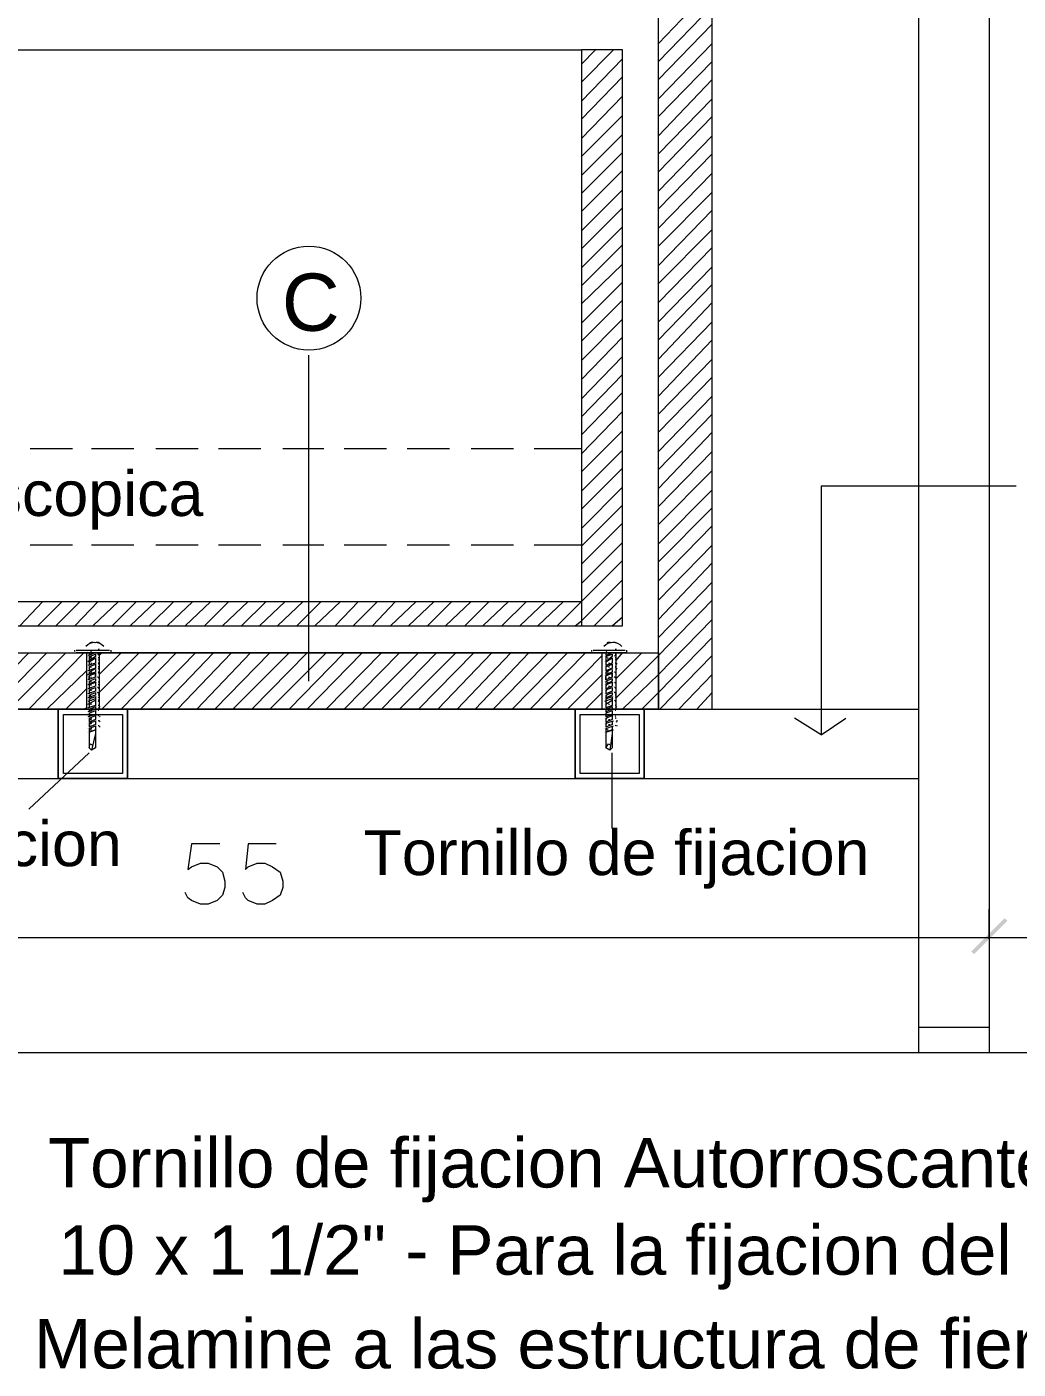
# Model space of a CAD drawing. Header units: inches. Extents: x 0.13 to 4.47, y 0.19 to 3.07.
# Drawn here: x 1.8688 to 2.2278, y 1.9047 to 2.3907 of the extents above; entities that cross this region are included whole.
import ezdxf

# ---------------------------------------------------------------- set-up
doc = ezdxf.new("R2010")
doc.units = ezdxf.units.IN
doc.header["$MEASUREMENT"] = 0
for name, color, linetype in [('PDF_PDF5_PDF12_PDF11_0', 7, 'Continuous'), ('PDF_PDF5_PDF12_PDF11_1', 7, 'Continuous'), ('PDF_PDF5_PDF12_PDF11_COTAS-01', 7, 'Continuous'), ('PDF_Texto', 7, 'Continuous')]:
    doc.layers.add(name, color=color, linetype=linetype)
doc.layers.add('PDF_PDF5_PDF12_PDF11_punteadas', color=7, linetype='Continuous', true_color=0xff3e00)
doc.styles.add('PDF Arial', font='arial.ttf')

msp = doc.modelspace()

# ---------------------------------------------------------------- linework, layer by layer
at = {"layer": 'PDF_PDF5_PDF12_PDF11_0', "lineweight": 5}
for points in [[(2.217355200000001, 2.737638000000001), (2.217355200000001, 2.528193600000001), (2.217355200000001, 2.019211200000001), (2.191813200000001, 2.019211200000001), (2.191813200000001, 2.528193600000001), (2.191813200000001, 2.737638000000001)], [(1.685152800000001, 2.164104000000001), (2.097540000000001, 2.164104000000001), (2.097540000000001, 2.143670400000001), (1.690261200000001, 2.143670400000001), (2.117044800000001, 2.143670400000001), (2.117044800000001, 2.647544400000001)], [(2.097540000000001, 2.143670400000001), (2.097540000000001, 2.647544400000001)], [(1.685152800000001, 2.173856400000001), (2.084536800000001, 2.173856400000001), (2.084536800000001, 2.382372000000001), (2.069676000000001, 2.382372000000001), (2.069676000000001, 2.173856400000001)], [(1.685152800000001, 2.382372000000001), (2.069676000000001, 2.382372000000001)], [(1.970758800000001, 2.271844800000001), (1.970758800000001, 2.153887200000001)], [(2.227107600000001, 2.224476000000001), (2.156518800000001, 2.224476000000001), (2.156518800000001, 2.134382400000001), (2.146766400000001, 2.140419600000001)], [(1.685152800000001, 2.182680000000001), (2.069676000000001, 2.182680000000001)], [(1.886238000000001, 2.164568400000001), (1.886238000000001, 2.165032800000001)], [(1.899241200000001, 2.165032800000001), (1.899241200000001, 2.164104000000001), (1.886702400000001, 2.164104000000001)], [(1.886702400000001, 2.165032800000001), (1.898776800000001, 2.165032800000001)], [(1.886702400000001, 2.164568400000001), (1.886702400000001, 2.164568400000001)], [(1.891346400000001, 2.164104000000001), (1.891346400000001, 2.163175200000001)], [(1.891346400000001, 2.162710800000001), (1.891346400000001, 2.160853200000001), (1.891346400000001, 2.159460000000001)], [(1.893668400000001, 2.164104000000001), (1.893668400000001, 2.164104000000001)], [(1.893668400000001, 2.163639600000001), (1.893668400000001, 2.162710800000001)], [(1.898776800000001, 2.165032800000001), (1.898776800000001, 2.165032800000001)], [(2.073391200000001, 2.164568400000001), (2.073391200000001, 2.165032800000001)], [(2.085930000000001, 2.165032800000001), (2.085930000000001, 2.164104000000001), (2.073855600000001, 2.164104000000001)], [(2.073855600000001, 2.165032800000001), (2.085465600000001, 2.165032800000001)], [(2.073855600000001, 2.164568400000001), (2.073855600000001, 2.164568400000001)], [(2.078499600000001, 2.164104000000001), (2.078499600000001, 2.163175200000001)], [(2.078499600000001, 2.162710800000001), (2.078499600000001, 2.160853200000001), (2.078499600000001, 2.159460000000001)], [(2.080821600000001, 2.164104000000001), (2.080821600000001, 2.164104000000001)], [(2.080821600000001, 2.163639600000001), (2.080821600000001, 2.162710800000001)], [(2.085465600000001, 2.165032800000001), (2.085465600000001, 2.165032800000001)], [(1.891346400000001, 2.158995600000001), (1.891346400000001, 2.157602400000001)], [(1.893668400000001, 2.162246400000001), (1.893668400000001, 2.160388800000001)], [(1.893668400000001, 2.159924400000001), (1.893668400000001, 2.158531200000001)], [(1.893668400000001, 2.158066800000001), (1.893668400000001, 2.157138000000001)], [(2.078499600000001, 2.158995600000001), (2.078499600000001, 2.157602400000001)], [(2.080821600000001, 2.162246400000001), (2.080821600000001, 2.160388800000001)], [(2.080821600000001, 2.159924400000001), (2.080821600000001, 2.158531200000001)], [(2.080821600000001, 2.158066800000001), (2.080821600000001, 2.157138000000001)], [(1.891346400000001, 2.157138000000001), (1.891346400000001, 2.156209200000001)], [(1.891346400000001, 2.154351600000001), (1.891346400000001, 2.155744800000001), (1.891346400000001, 2.154351600000001)], [(1.891346400000001, 2.153887200000001), (1.891346400000001, 2.152958400000001)], [(1.893668400000001, 2.155280400000001), (1.893668400000001, 2.156673600000001), (1.893668400000001, 2.155280400000001)], [(1.893668400000001, 2.154816000000001), (1.893668400000001, 2.153887200000001)], [(1.893668400000001, 2.153422800000001), (1.893668400000001, 2.152029600000001)], [(2.078499600000001, 2.157138000000001), (2.078499600000001, 2.156209200000001)], [(2.078499600000001, 2.154351600000001), (2.078499600000001, 2.155744800000001), (2.078499600000001, 2.154351600000001)], [(2.078499600000001, 2.153887200000001), (2.078499600000001, 2.152958400000001)], [(2.080821600000001, 2.155280400000001), (2.080821600000001, 2.156673600000001), (2.080821600000001, 2.155280400000001)], [(2.080821600000001, 2.154816000000001), (2.080821600000001, 2.153887200000001)], [(2.080821600000001, 2.153422800000001), (2.080821600000001, 2.152029600000001)], [(1.891346400000001, 2.152494000000001), (1.891346400000001, 2.151100800000001)], [(1.891346400000001, 2.150636400000001), (1.891346400000001, 2.149243200000001)], [(1.891346400000001, 2.148778800000001), (1.891346400000001, 2.147850000000001)], [(1.893668400000001, 2.151565200000001), (1.893668400000001, 2.150172000000001)], [(1.893668400000001, 2.149707600000001), (1.893668400000001, 2.148778800000001)], [(1.893668400000001, 2.148314400000001), (1.893668400000001, 2.146921200000001), (1.893668400000001, 2.145063600000001)], [(2.078499600000001, 2.152494000000001), (2.078499600000001, 2.151100800000001)], [(2.078499600000001, 2.150636400000001), (2.078499600000001, 2.149243200000001)], [(2.078499600000001, 2.148778800000001), (2.078499600000001, 2.147850000000001)], [(2.080821600000001, 2.151565200000001), (2.080821600000001, 2.150172000000001)], [(2.080821600000001, 2.149707600000001), (2.080821600000001, 2.148778800000001)], [(2.080821600000001, 2.148314400000001), (2.080821600000001, 2.146921200000001), (2.080821600000001, 2.145063600000001)], [(1.891346400000001, 2.147385600000001), (1.891346400000001, 2.145528000000001), (1.891346400000001, 2.144134800000001)], [(1.891346400000001, 2.143670400000001), (1.891346400000001, 2.142741600000001)], [(1.893668400000001, 2.144599200000001), (1.893668400000001, 2.143670400000001)], [(2.078499600000001, 2.147385600000001), (2.078499600000001, 2.145528000000001), (2.078499600000001, 2.144134800000001)], [(2.078499600000001, 2.143670400000001), (2.078499600000001, 2.142741600000001)], [(2.080821600000001, 2.144599200000001), (2.080821600000001, 2.143670400000001)], [(2.092431600000001, 2.143670400000001), (2.191813200000001, 2.143670400000001)], [(1.891346400000001, 2.142277200000001), (1.891346400000001, 2.140884000000001)], [(1.891346400000001, 2.140419600000001), (1.891346400000001, 2.139026400000001)], [(1.891346400000001, 2.138562000000001), (1.891346400000001, 2.137168800000001)], [(1.893668400000001, 2.143206000000001), (1.893668400000001, 2.141812800000001)], [(1.893668400000001, 2.141348400000001), (1.893668400000001, 2.139955200000001)], [(1.893668400000001, 2.139490800000001), (1.893668400000001, 2.138097600000001)], [(2.078499600000001, 2.142277200000001), (2.078499600000001, 2.140884000000001)], [(2.078499600000001, 2.140419600000001), (2.078499600000001, 2.139026400000001)], [(2.078499600000001, 2.138562000000001), (2.078499600000001, 2.137168800000001)], [(2.080821600000001, 2.143206000000001), (2.080821600000001, 2.141812800000001)], [(2.080821600000001, 2.141348400000001), (2.080821600000001, 2.139955200000001)], [(2.080821600000001, 2.139490800000001), (2.080821600000001, 2.138097600000001)], [(2.156518800000001, 2.134382400000001), (2.165342400000001, 2.140419600000001)], [(1.891346400000001, 2.136704400000001), (1.891346400000001, 2.135311200000001), (1.891346400000001, 2.129738400000001)], [(1.893668400000001, 2.134846800000001), (1.892275200000001, 2.128809600000001), (1.891346400000001, 2.129738400000001), (1.891810800000001, 2.131131600000001), (1.892739600000001, 2.130667200000001)], [(1.893668400000001, 2.137633200000001), (1.893668400000001, 2.136240000000001), (1.893668400000001, 2.129738400000001), (1.892275200000001, 2.128809600000001)], [(2.078499600000001, 2.136704400000001), (2.078499600000001, 2.135311200000001), (2.078499600000001, 2.129738400000001)], [(2.080821600000001, 2.134846800000001), (2.079892800000001, 2.128809600000001), (2.078499600000001, 2.129738400000001), (2.079428400000001, 2.131131600000001), (2.080357200000001, 2.130667200000001)], [(2.080821600000001, 2.137633200000001), (2.080821600000001, 2.136240000000001), (2.080821600000001, 2.129738400000001), (2.079892800000001, 2.128809600000001)], [(1.869519600000001, 2.107447200000001), (1.891346400000001, 2.127880800000001)], [(2.080821600000001, 2.100481200000001), (2.080821600000001, 2.127880800000001)], [(1.741809600000001, 2.118592800000001), (1.880200800000001, 2.118592800000001)], [(1.905278400000001, 2.118592800000001), (2.067354000000001, 2.118592800000001)], [(2.092431600000001, 2.118592800000001), (2.191813200000001, 2.118592800000001)], [(2.217355200000001, 2.060542800000001), (2.217355200000001, 2.071224000000001)], [(1.654966800000001, 2.061007200000001), (2.232680400000001, 2.061007200000001)], [(2.191813200000001, 2.028499200000001), (2.217355200000001, 2.028499200000001)], [(2.953429200000002, 2.019211200000001), (0.3634704000000001, 2.019211200000001)]]:
    msp.add_lwpolyline(points, dxfattribs=at)
for points in [[(1.890417600000001, 2.143670400000001), (1.730664000000001, 2.143670400000001), (1.730664000000001, 2.164104000000001), (1.890417600000001, 2.164104000000001)], [(1.895061600000001, 2.143670400000001), (2.077106400000001, 2.143670400000001), (2.077106400000001, 2.164104000000001), (1.895061600000001, 2.164104000000001)], [(2.097540000000001, 2.143670400000001), (2.082214800000001, 2.143670400000001), (2.082214800000001, 2.164104000000001), (2.097540000000001, 2.164104000000001)], [(1.905278400000001, 2.143670400000001), (1.880200800000001, 2.143670400000001), (1.880200800000001, 2.118592800000001), (1.905278400000001, 2.118592800000001)], [(1.880200800000001, 2.143670400000001), (1.905278400000001, 2.143670400000001), (1.905278400000001, 2.118592800000001), (1.880200800000001, 2.118592800000001)], [(2.067354000000001, 2.118592800000001), (2.092431600000001, 2.118592800000001), (2.092431600000001, 2.143670400000001), (2.067354000000001, 2.143670400000001)], [(2.067354000000001, 2.143670400000001), (2.092431600000001, 2.143670400000001), (2.092431600000001, 2.118592800000001), (2.067354000000001, 2.118592800000001)], [(1.882058400000001, 2.141812800000001), (1.903420800000001, 2.141812800000001), (1.903420800000001, 2.120450400000001), (1.882058400000001, 2.120450400000001)], [(2.069211600000001, 2.141812800000001), (2.090574000000001, 2.141812800000001), (2.090574000000001, 2.120450400000001), (2.069211600000001, 2.120450400000001)]]:
    msp.add_lwpolyline(points, close=True, dxfattribs=at)
at = {"layer": 'PDF_PDF5_PDF12_PDF11_0', "lineweight": 13}
for points in [[(1.938715200000001, 2.094908400000001), (1.928498400000001, 2.094908400000001), (1.927105200000001, 2.085620400000001), (1.928498400000001, 2.086549200000001), (1.931749200000001, 2.087942400000001), (1.934535600000001, 2.087942400000001), (1.937786400000001, 2.086549200000001), (1.939644000000001, 2.084691600000001), (1.940572800000001, 2.081440800000001), (1.940572800000001, 2.079118800000001), (1.939644000000001, 2.076332400000001), (1.937786400000001, 2.074474800000001), (1.934535600000001, 2.073081600000001), (1.931749200000001, 2.073081600000001), (1.928498400000001, 2.074474800000001), (1.927105200000001, 2.075403600000001), (1.926176400000001, 2.077261200000001)], [(1.959148800000001, 2.094908400000001), (1.948932000000001, 2.094908400000001), (1.948003200000001, 2.085620400000001), (1.948932000000001, 2.086549200000001), (1.952182800000001, 2.087942400000001), (1.954969200000001, 2.087942400000001), (1.957755600000001, 2.086549200000001), (1.960542000000001, 2.084691600000001), (1.961470800000001, 2.081440800000001), (1.961470800000001, 2.079118800000001), (1.960542000000001, 2.076332400000001), (1.957755600000001, 2.074474800000001), (1.954969200000001, 2.073081600000001), (1.952182800000001, 2.073081600000001), (1.948932000000001, 2.074474800000001), (1.948003200000001, 2.075403600000001), (1.947074400000001, 2.077261200000001)]]:
    msp.add_lwpolyline(points, dxfattribs=at)
at = {"layer": 'PDF_PDF5_PDF12_PDF11_0', "lineweight": 5}
msp.add_circle((1.970991087779239, 2.292510687779243), 0.01880811222096679, dxfattribs=at)
for centre, radius, start, end in [((1.893436292507984, 2.163407391663742), 0.004411808337062965, 42.37520240164274, 137.6247976034513), ((2.081054051134509, 2.163408003657951), 0.00441119634912349, 42.37169443504715, 137.6283055645685)]:
    msp.add_arc(centre, radius, start, end, dxfattribs=at)
at = {"layer": 'PDF_PDF5_PDF12_PDF11_0', "transparency": 33554559}
for points in [[(2.210853600000001, 2.055898800000001), (2.211782400000001, 2.054970000000001), (2.222928000000001, 2.067973200000001)], [(2.211782400000001, 2.054970000000001), (2.222928000000001, 2.067973200000001), (2.223856800000001, 2.067044400000001)]]:
    msp.add_solid(points, dxfattribs=at)
at = {"layer": 'PDF_PDF5_PDF12_PDF11_1', "lineweight": 5}
for points in [[(1.890882000000001, 2.164568400000001), (1.890882000000001, 2.164568400000001)], [(1.893668400000001, 2.164104000000001), (1.890882000000001, 2.163175200000001)], [(1.893668400000001, 2.162710800000001), (1.890882000000001, 2.160853200000001)], [(1.890882000000001, 2.162710800000001), (1.890882000000001, 2.162710800000001)], [(1.891346400000001, 2.164104000000001), (1.891346400000001, 2.164104000000001)], [(1.891346400000001, 2.162710800000001), (1.893668400000001, 2.163639600000001)], [(2.078035200000001, 2.162710800000001), (2.078035200000001, 2.162710800000001)], [(2.078499600000001, 2.164568400000001), (2.078499600000001, 2.164568400000001)], [(2.080821600000001, 2.164104000000001), (2.078499600000001, 2.163175200000001)], [(2.078499600000001, 2.164104000000001), (2.078499600000001, 2.164104000000001)], [(2.078499600000001, 2.162710800000001), (2.080821600000001, 2.163639600000001)], [(2.080821600000001, 2.162710800000001), (2.078499600000001, 2.160853200000001), (2.080821600000001, 2.162246400000001)], [(1.890882000000001, 2.160853200000001), (1.890882000000001, 2.160853200000001)], [(1.893668400000001, 2.160388800000001), (1.890882000000001, 2.159460000000001)], [(1.890882000000001, 2.158995600000001), (1.890882000000001, 2.158995600000001)], [(1.891346400000001, 2.157138000000001), (1.893668400000001, 2.158531200000001), (1.890882000000001, 2.157602400000001)], [(1.891346400000001, 2.160853200000001), (1.893668400000001, 2.162246400000001)], [(1.891346400000001, 2.158995600000001), (1.893668400000001, 2.159924400000001)], [(1.894132800000001, 2.162246400000001), (1.894132800000001, 2.162246400000001)], [(1.894132800000001, 2.160388800000001), (1.894132800000001, 2.160388800000001)], [(1.894132800000001, 2.158531200000001), (1.894132800000001, 2.158531200000001)], [(2.078035200000001, 2.160853200000001), (2.078035200000001, 2.160853200000001)], [(2.078035200000001, 2.158995600000001), (2.078035200000001, 2.158995600000001)], [(2.080821600000001, 2.160388800000001), (2.078499600000001, 2.159460000000001)], [(2.078499600000001, 2.158995600000001), (2.080821600000001, 2.159924400000001)], [(2.078499600000001, 2.157138000000001), (2.080821600000001, 2.158531200000001), (2.078499600000001, 2.157602400000001)], [(2.081286000000001, 2.162246400000001), (2.081286000000001, 2.162246400000001)], [(2.081286000000001, 2.160388800000001), (2.081286000000001, 2.160388800000001)], [(2.081286000000001, 2.158531200000001), (2.081286000000001, 2.158531200000001)], [(1.890882000000001, 2.157602400000001), (1.890882000000001, 2.157602400000001)], [(1.890882000000001, 2.156209200000001), (1.893668400000001, 2.157138000000001), (1.890882000000001, 2.156209200000001)], [(1.890882000000001, 2.155744800000001), (1.890882000000001, 2.155744800000001)], [(1.890882000000001, 2.155744800000001), (1.890882000000001, 2.155744800000001)], [(1.893668400000001, 2.155280400000001), (1.890882000000001, 2.154351600000001)], [(1.890882000000001, 2.153887200000001), (1.890882000000001, 2.153887200000001)], [(1.893668400000001, 2.153887200000001), (1.890882000000001, 2.152494000000001)], [(1.893668400000001, 2.156673600000001), (1.891346400000001, 2.155744800000001), (1.893668400000001, 2.156673600000001)], [(1.891346400000001, 2.153887200000001), (1.893668400000001, 2.154816000000001)], [(1.891346400000001, 2.152494000000001), (1.893668400000001, 2.153422800000001)], [(1.894132800000001, 2.157138000000001), (1.894132800000001, 2.157138000000001)], [(1.894132800000001, 2.157138000000001), (1.894132800000001, 2.157138000000001)], [(1.894132800000001, 2.155280400000001), (1.894132800000001, 2.155280400000001)], [(1.894132800000001, 2.153422800000001), (1.894132800000001, 2.153422800000001)], [(2.078035200000001, 2.157602400000001), (2.078035200000001, 2.157602400000001)], [(2.078035200000001, 2.155744800000001), (2.078035200000001, 2.155744800000001)], [(2.078035200000001, 2.155744800000001), (2.078035200000001, 2.155744800000001)], [(2.078035200000001, 2.153887200000001), (2.078035200000001, 2.153887200000001)], [(2.078499600000001, 2.156209200000001), (2.080821600000001, 2.157138000000001), (2.078499600000001, 2.156209200000001)], [(2.080821600000001, 2.156673600000001), (2.078499600000001, 2.155744800000001), (2.080821600000001, 2.156673600000001)], [(2.080821600000001, 2.155280400000001), (2.078499600000001, 2.154351600000001)], [(2.078499600000001, 2.153887200000001), (2.080821600000001, 2.154816000000001)], [(2.080821600000001, 2.153887200000001), (2.078499600000001, 2.152494000000001), (2.080821600000001, 2.153422800000001)], [(2.081286000000001, 2.157138000000001), (2.081286000000001, 2.157138000000001)], [(2.081286000000001, 2.157138000000001), (2.081286000000001, 2.157138000000001)], [(2.081286000000001, 2.155280400000001), (2.081286000000001, 2.155280400000001)], [(2.081286000000001, 2.153422800000001), (2.081286000000001, 2.153422800000001)], [(1.890882000000001, 2.152494000000001), (1.890882000000001, 2.152494000000001)], [(1.893668400000001, 2.152029600000001), (1.890882000000001, 2.151100800000001)], [(1.890882000000001, 2.150636400000001), (1.890882000000001, 2.150636400000001)], [(1.893668400000001, 2.150172000000001), (1.890882000000001, 2.149243200000001)], [(1.890882000000001, 2.149243200000001), (1.890882000000001, 2.149243200000001)], [(1.893668400000001, 2.148778800000001), (1.890882000000001, 2.147850000000001)], [(1.891346400000001, 2.150636400000001), (1.893668400000001, 2.151565200000001)], [(1.891346400000001, 2.148778800000001), (1.893668400000001, 2.149707600000001)], [(1.891346400000001, 2.147385600000001), (1.893668400000001, 2.148314400000001)], [(1.894132800000001, 2.152029600000001), (1.894132800000001, 2.152029600000001)], [(1.894132800000001, 2.150172000000001), (1.894132800000001, 2.150172000000001)], [(1.894132800000001, 2.148314400000001), (1.894132800000001, 2.148314400000001)], [(2.078035200000001, 2.152494000000001), (2.078035200000001, 2.152494000000001)], [(2.078035200000001, 2.150636400000001), (2.078035200000001, 2.150636400000001)], [(2.078035200000001, 2.149243200000001), (2.078035200000001, 2.149243200000001)], [(2.080821600000001, 2.152029600000001), (2.078499600000001, 2.151100800000001)], [(2.078499600000001, 2.150636400000001), (2.080821600000001, 2.151565200000001)], [(2.080821600000001, 2.150172000000001), (2.078499600000001, 2.149243200000001)], [(2.078499600000001, 2.148778800000001), (2.080821600000001, 2.149707600000001)], [(2.080821600000001, 2.148778800000001), (2.078499600000001, 2.147850000000001)], [(2.078499600000001, 2.147385600000001), (2.080821600000001, 2.148314400000001)], [(2.081286000000001, 2.152029600000001), (2.081286000000001, 2.152029600000001)], [(2.081286000000001, 2.150172000000001), (2.081286000000001, 2.150172000000001)], [(2.081286000000001, 2.148314400000001), (2.081286000000001, 2.148314400000001)], [(1.890882000000001, 2.147385600000001), (1.890882000000001, 2.147385600000001)], [(1.893668400000001, 2.147385600000001), (1.890882000000001, 2.146456800000001)], [(1.890882000000001, 2.145528000000001), (1.893668400000001, 2.146921200000001)], [(1.890882000000001, 2.145528000000001), (1.890882000000001, 2.145528000000001)], [(1.893668400000001, 2.145063600000001), (1.890882000000001, 2.144134800000001)], [(1.890882000000001, 2.144134800000001), (1.890882000000001, 2.144134800000001)], [(1.893668400000001, 2.143670400000001), (1.890882000000001, 2.142741600000001)], [(1.891346400000001, 2.143670400000001), (1.893668400000001, 2.144599200000001)], [(1.893668400000001, 2.147385600000001), (1.893668400000001, 2.147385600000001)], [(1.894132800000001, 2.145063600000001), (1.894132800000001, 2.145063600000001)], [(2.078035200000001, 2.147385600000001), (2.078035200000001, 2.147385600000001)], [(2.080821600000001, 2.147385600000001), (2.078035200000001, 2.146456800000001)], [(2.078035200000001, 2.145528000000001), (2.078035200000001, 2.145528000000001)], [(2.078035200000001, 2.144134800000001), (2.078035200000001, 2.144134800000001)], [(2.078499600000001, 2.145528000000001), (2.080821600000001, 2.146921200000001)], [(2.080821600000001, 2.145063600000001), (2.078499600000001, 2.144134800000001)], [(2.078499600000001, 2.143670400000001), (2.080821600000001, 2.144599200000001)], [(2.080821600000001, 2.143670400000001), (2.078499600000001, 2.142741600000001)], [(2.081286000000001, 2.147385600000001), (2.081286000000001, 2.147385600000001)], [(2.081286000000001, 2.145063600000001), (2.081286000000001, 2.145063600000001)], [(1.890882000000001, 2.142277200000001), (1.890882000000001, 2.142277200000001)], [(1.893668400000001, 2.141812800000001), (1.890882000000001, 2.140884000000001)], [(1.890882000000001, 2.140419600000001), (1.890882000000001, 2.140419600000001)], [(1.890882000000001, 2.138562000000001), (1.890882000000001, 2.138562000000001)], [(1.891346400000001, 2.142277200000001), (1.893668400000001, 2.143206000000001)], [(1.891346400000001, 2.140419600000001), (1.893668400000001, 2.141348400000001)], [(1.893668400000001, 2.139955200000001), (1.891346400000001, 2.139026400000001)], [(1.891346400000001, 2.138562000000001), (1.893668400000001, 2.139490800000001)], [(1.894132800000001, 2.143206000000001), (1.894132800000001, 2.143206000000001)], [(1.894132800000001, 2.141812800000001), (1.894132800000001, 2.141812800000001)], [(1.894132800000001, 2.139490800000001), (1.894132800000001, 2.139490800000001)], [(2.078035200000001, 2.142277200000001), (2.078035200000001, 2.142277200000001)], [(2.078035200000001, 2.140419600000001), (2.078035200000001, 2.140419600000001)], [(2.078035200000001, 2.138562000000001), (2.078035200000001, 2.138562000000001)], [(2.078499600000001, 2.142277200000001), (2.080821600000001, 2.143206000000001)], [(2.080821600000001, 2.141812800000001), (2.078499600000001, 2.140884000000001)], [(2.078499600000001, 2.140419600000001), (2.080821600000001, 2.141348400000001)], [(2.080821600000001, 2.139955200000001), (2.078499600000001, 2.139026400000001)], [(2.078499600000001, 2.138562000000001), (2.081286000000001, 2.139490800000001)], [(2.081286000000001, 2.143206000000001), (2.081286000000001, 2.143206000000001)], [(2.081286000000001, 2.141812800000001), (2.081286000000001, 2.141812800000001)], [(2.081286000000001, 2.139490800000001), (2.081286000000001, 2.139490800000001)], [(1.890882000000001, 2.136704400000001), (1.890882000000001, 2.136704400000001)], [(1.890882000000001, 2.135311200000001), (1.890882000000001, 2.135311200000001)], [(1.893668400000001, 2.138097600000001), (1.891346400000001, 2.137168800000001)], [(1.891346400000001, 2.136704400000001), (1.893668400000001, 2.137633200000001)], [(1.891346400000001, 2.135311200000001), (1.893668400000001, 2.136240000000001), (1.891346400000001, 2.135311200000001)], [(1.894132800000001, 2.138097600000001), (1.894132800000001, 2.138097600000001)], [(1.894132800000001, 2.136240000000001), (1.894132800000001, 2.136240000000001)], [(2.078035200000001, 2.136704400000001), (2.078035200000001, 2.136704400000001)], [(2.078035200000001, 2.135311200000001), (2.078035200000001, 2.135311200000001)], [(2.080821600000001, 2.138097600000001), (2.078499600000001, 2.137168800000001)], [(2.078499600000001, 2.136704400000001), (2.081286000000001, 2.137633200000001)], [(2.080821600000001, 2.136240000000001), (2.078499600000001, 2.135311200000001), (2.081286000000001, 2.136240000000001)], [(2.081286000000001, 2.138097600000001), (2.081286000000001, 2.138097600000001)], [(2.081286000000001, 2.136240000000001), (2.081286000000001, 2.136240000000001)]]:
    msp.add_lwpolyline(points, dxfattribs=at)
for points in [[(1.894656838248001, 2.158130970792001, 0.143415999612482), (1.894952075904392, 2.158388341271751, -0.143415999612482)], [(1.895075545932001, 2.158950701808001, 0.1454977499626768), (1.89467928734397, 2.158979271696142, -0.1454977499626768)], [(2.082228634476001, 2.158950701808001, 0.1455227107177083), (2.081832487344124, 2.158979271695443, -0.1455227107177083)], [(2.082274210692002, 2.15813074788, 0.1439769240730909), (2.082569448348724, 2.158388341271541, -0.1439769240730909)], [(1.891796854068001, 2.157182898192001, 0.1454977544900009), (1.89219311265609, 2.157154328303599, -0.1454977544900009)], [(1.892215561752001, 2.157538229208002, 0.1434159950769324), (1.891920324095473, 2.157280858728339, -0.1434159950769324)], [(2.078904589308001, 2.157538452120001, 0.1439710832740324), (2.078609351652624, 2.157280858727604, -0.1434790526744192)], [(2.078950165524001, 2.157182898192001, 0.1455227109735627), (2.0793463126561, 2.157154328303552, -0.1455227109735627)]]:
    msp.add_lwpolyline(points, format="xyb", close=True, dxfattribs=at)
for centre, radius, start, end in [((1.892507400000824, 2.165264307600482), 0.002554948127247202, 71.37219767835792, 108.6278023566351), ((1.894364999999437, 2.165264307600304), 0.002554948127859444, 71.3721976501597, 108.6278023258793), ((2.079660600000089, 2.165264307600172), 0.002554948127776613, 71.37219766496143, 108.6278023387663), ((2.08151819999982, 2.165264307600169), 0.002554948127865099, 71.37219765926157, 108.6278023330282), ((1.892042769285045, 2.16433570895241), 0.0006960918964638514, 248.1300873788922, 281.1480921224413), ((1.892507358424231, 2.163871476825413), 0.0006967932803889234, 114.7570065988603, 147.402924203012), ((1.894365172311629, 2.162942757123624), 0.0006967387381265351, 51.45260027878881, 84.61732404150482), ((1.894365240900954, 2.16572931827483), 0.0006963301910037519, 293.6617429949928, 358.2899882522348), ((1.894365487937227, 2.163871101959794), 0.0006957895073128894, 295.8702014556134, 328.4851557859971), ((2.079194999554022, 2.163873613519245), 0.0006944749464149344, 114.7192563016579, 147.4898169169417), ((2.079660606296575, 2.164337355537449), 0.0006977358566905153, 255.5074382824727, 288.6695168919778), ((2.081053553527472, 2.163872105471524), 0.00116137211431297, 301.448037357834, 334.1223265459932), ((2.081517826527255, 2.165729584131954), 0.0006970481041672879, 293.2748275573111, 357.7660872462895), ((2.081982693306006, 2.162944189281062), 0.0006953642923797485, 70.2828001317956, 103.6643151323179), ((1.892042982907846, 2.162942422965182), 0.0006960070598759419, 248.0782535103139, 281.2457283757061), ((1.89204298290729, 2.15969162295678), 0.0006960070518740481, 248.0782532945765, 281.2457285554964), ((1.892042660792167, 2.161084702480409), 0.0006959429380970797, 255.8455239328131, 289.0553593817381), ((1.892507358434353, 2.162013876813498), 0.000696793295447518, 114.7570069443817, 147.4029238259565), ((1.892507358425417, 2.160620676823892), 0.0006967932822668664, 114.7570066350563, 147.402924150189), ((1.892507358426871, 2.158763076825364), 0.0006967932815395669, 114.7570067943508, 147.4029243165485), ((1.894365041578136, 2.160621323173164), 0.000696793278104612, 294.7570064713703, 327.4029241969693), ((1.894365487918049, 2.162013501977428), 0.0006957895315479109, 295.8702022429612, 328.4851553735744), ((1.894829365940945, 2.161549333249487), 0.000697085659521789, 69.31952717489453, 102.4327961345445), ((1.894829365938337, 2.159691733253087), 0.0006970856570746981, 69.31952686981514, 102.4327959888914), ((2.079196222798254, 2.158763153045869), 0.0006968689735919564, 115.8322513369015, 148.4923285794894), ((2.079194999553645, 2.162016013519829), 0.000694474945726804, 114.7192562935495, 147.4898169408224), ((2.079194999564164, 2.160622813506533), 0.0006944749622029319, 114.7192566230974, 147.4898164821852), ((2.079196281190198, 2.162943160095671), 0.000696776049103037, 249.3155705259397, 282.4344403343715), ((2.07966051543761, 2.159691327221821), 0.0006957075126624323, 248.0743151556068, 281.2465502058121), ((2.079660606292888, 2.161086555546325), 0.0006977358643618781, 255.5074387580012, 288.6695169454684), ((2.081518352697195, 2.162013631207992), 0.0006961117792366062, 296.3243147471081, 328.9259660829629), ((2.081982518808155, 2.161549639928487), 0.0006967760270865991, 69.31556969751341, 102.4344406296635), ((2.081982518811132, 2.159692039916282), 0.0006967760374529176, 69.31557028099307, 102.4344406526065), ((2.081983818971785, 2.160619165249674), 0.0006944479138509315, 294.7186003836743, 327.4904726213559), ((1.892042982910244, 2.154583222955237), 0.0006960070515444731, 248.0782530215221, 281.2457283417653), ((1.892505892185036, 2.153191380742755), 0.0006949682717705447, 125.9976610946451, 158.6947276447754), ((1.892042660787365, 2.15597630249559), 0.0006959429516436013, 255.8455246217695, 289.055359347343), ((1.892507358428072, 2.155512276823819), 0.0006967932834450204, 114.7570068308306, 147.4029242627442), ((1.894364986198519, 2.154583779515858), 0.0006966216285419736, 56.64606142590061, 89.89611755691263), ((1.894365041578638, 2.157370523172697), 0.0006967932774697237, 294.7570064499851, 327.4029242070938), ((1.894365487929601, 2.155511901965133), 0.0006957895154445353, 295.8702018288041, 328.4851557394564), ((1.894829365938314, 2.15644093324466), 0.0006970856649668893, 69.3195271126515, 102.432795837915), ((1.894829365940775, 2.152725733231625), 0.0006970856762928741, 69.31952768023719, 102.4327958047546), ((2.079194999544545, 2.155514413531519), 0.0006944749313023159, 114.719256014867, 147.4898173506413), ((2.079194999570147, 2.153192413502873), 0.0006944749680297389, 114.7192569452169, 147.4898164928018), ((2.079196281193286, 2.154119560094272), 0.0006967760488852441, 249.3155702478173, 282.4344401112182), ((2.079660606295852, 2.15597815552995), 0.0006977358492493104, 255.5074381858494, 288.6695171453405), ((2.081518239299692, 2.154584128743359), 0.0006962482941590689, 58.6633105586727, 92.01880682068547), ((2.08151882144331, 2.156441756711419), 0.0006960666165196747, 51.084845573678, 84.29284358300062), ((2.081518821444837, 2.152726556721517), 0.0006960666077031866, 51.08484514934762, 84.29284362543302), ((2.081519062649784, 2.157369749040736), 0.0006957493401868569, 295.8166960824688, 328.5032214794838), ((2.081518352712191, 2.155512031190965), 0.0006961117573254901, 296.3243142622857, 328.9259666462297), ((2.081518352690491, 2.15365443121599), 0.0006961117893783296, 296.3243149497031, 328.9259658039095), ((1.892507925264314, 2.147617481106534), 0.00116159775311796, 114.364746749056, 147.0743128681593), ((1.892042769283487, 2.152261308940454), 0.0006960918847885385, 248.1300871313503, 281.1480924385303), ((1.892042769279404, 2.15040370894017), 0.0006960918830042021, 248.130087434551, 281.1480927727937), ((1.892042769286203, 2.14901050894292), 0.0006960918880888207, 248.1300869994899, 281.1480921799435), ((1.892507358428687, 2.151797076821861), 0.0006967932854808428, 114.7570068092866, 147.4029241543306), ((1.892507358439786, 2.149939476808617), 0.0006967933021551704, 114.7570071820068, 147.4029237285075), ((1.894365172315348, 2.149010757132105), 0.0006967387291765059, 51.45260008334946, 84.61732428052893), ((1.894364753837758, 2.150868367749267), 0.000696935911153509, 50.95507014525169, 84.06902831935099), ((1.894365487925741, 2.153189901966251), 0.0006957895181340527, 295.8702020746462, 328.4851558271296), ((1.89436548793745, 2.151796701956373), 0.0006957895041371187, 295.8702015620068, 328.485156016598), ((1.894365487933218, 2.149939101961608), 0.0006957895106944625, 295.8702016874759, 328.48515583121), ((1.894365487932609, 2.148545901961945), 0.0006957895112631048, 295.8702017205094, 328.485155833827), ((1.894829365936263, 2.14808173323748), 0.0006970856724086064, 69.31952716334877, 102.4327955462238), ((2.079194999549542, 2.151799213521818), 0.0006944749422044735, 114.7192560546401, 147.4898168972627), ((2.079194999559601, 2.149941613513866), 0.0006944749536339247, 114.7192565341168, 147.4898167899976), ((2.079194999559788, 2.14808401351352), 0.0006944749540265383, 114.7192565362263, 147.4898167742386), ((2.079660606292165, 2.152727355538825), 0.0006977358569193833, 255.5074386613505, 288.6695171988662), ((2.07966060629471, 2.150405355543044), 0.0006977358616409037, 255.5074385457051, 288.6695168899721), ((2.079660606295435, 2.149012155518602), 0.0006977358381591996, 255.5074379857872, 288.6695174760155), ((2.081517967414859, 2.149010653351827), 0.0006970232705972488, 53.39286258081054, 86.62381581394287), ((2.081518821436934, 2.150868956700237), 0.0006960666292256124, 51.08484574349835, 84.29284315228402), ((2.081518352706103, 2.151796831194028), 0.000696111762771482, 296.3243145996218, 328.9259666889303), ((2.081518352705212, 2.149939231196706), 0.0006961117655670852, 296.3243145675845, 328.9259665379633), ((2.081518352693798, 2.148546031210392), 0.0006961117828947244, 296.3243149100757, 328.9259660580565), ((2.081982518811268, 2.148082039931326), 0.0006967760233311006, 69.31556985450386, 102.4344409298703), ((1.89204298290863, 2.14761722295174), 0.0006960070476982918, 248.0782530373467, 281.2457285282379), ((1.892042982908124, 2.146224022946964), 0.0006960070430788626, 248.0782529291351, 281.2457286456934), ((1.892042660788023, 2.14436630249715), 0.0006959429533167771, 255.8455246006479, 289.0553592542247), ((1.892508184162552, 2.142973382688143), 0.0006974762130279485, 122.1976883445056, 154.8368302884438), ((1.892507358428964, 2.147153076818355), 0.0006967932887805501, 114.7570067092148, 147.4029239237016), ((1.892507358431126, 2.145295476818739), 0.0006967932893371209, 114.7570068838835, 147.4029240460881), ((1.894365041573879, 2.147153723179842), 0.0006967932859516746, 294.7570065592669, 327.4029239229044), ((1.894365041583746, 2.143902923164912), 0.0006967932682615982, 294.7570063366126, 327.4029245201114), ((1.894829365938468, 2.146224133245694), 0.0006970856639445706, 69.319527094432, 102.4327958685507), ((1.894829365937315, 2.142973333252729), 0.0006970856577706776, 69.31952680157644, 102.4327959004765), ((1.894829630714522, 2.144367491042912), 0.0006960919009700526, 68.13008748920943, 101.1480920128404), ((1.894364341362786, 2.14529618771832), 0.001161701656655901, 293.0321042878081, 325.5954537568298), ((2.078732100706449, 2.147616238171789), 0.0006950944358258766, 255.831519304366, 289.0135927692529), ((2.079196222782785, 2.147153153063623), 0.0006968689508724132, 115.8322508282138, 148.4923291592606), ((2.079196222788397, 2.14529555306019), 0.0006968689564067363, 115.8322511205639, 148.49232915983), ((2.079196222780165, 2.143437953068669), 0.0006968689451881804, 115.8322508151651, 148.492329400483), ((2.079660515437646, 2.146223727227485), 0.0006957075179296891, 248.0743153270221, 281.2465501119326), ((2.079660606294785, 2.144368155562076), 0.0006977358800862995, 255.5074389308891, 288.6695163838784), ((2.081518821433417, 2.146224956693886), 0.000696066636376571, 51.08484584667294, 84.2928429162364), ((2.081518821435386, 2.142974156701725), 0.0006960666290401877, 51.08484556740129, 84.29284301330861), ((2.081519062644936, 2.147152949047709), 0.000695749348574707, 295.8166961917734, 328.5032211984136), ((2.081519062648456, 2.143902149041485), 0.0006957493414393277, 295.816696154002, 328.5032214839565), ((2.081982785383478, 2.144366631650553), 0.0006969478697003992, 68.14444298001446, 101.1397656251859), ((2.08151784375063, 2.14529656822372), 0.001161824908003515, 293.1410243713211, 325.6989431180998), ((1.892042769283081, 2.140651308947987), 0.0006960918916276253, 248.130087393363, 281.148092351486), ((1.892042660790418, 2.142508702502398), 0.0006959429589917224, 255.8455245151461, 289.0553589267946), ((1.892507358432344, 2.142044676817179), 0.0006967932912638177, 114.7570069211864, 147.4029239920346), ((1.892507358434995, 2.13972267681581), 0.0006967932936170824, 114.7570070719584, 147.4029240146029), ((1.892507358433718, 2.137865076813239), 0.0006967932954174625, 114.7570068880982, 147.4029237799286), ((1.894829360896075, 2.140650155772416), 0.0006982241145453411, 75.81276626157506, 109.0659094770939), ((1.894829365940772, 2.138793733250351), 0.0006970856587738457, 69.31952713641422, 102.4327961358899), ((1.894829273519153, 2.141580646661094), 0.0006967338969401178, 295.847102715309, 328.526781445899), ((1.894829273500213, 2.139723046681128), 0.0006967339232278787, 295.8471033987539, 328.5267808539265), ((2.079196222783205, 2.142044753067387), 0.00069686894766651, 115.8322509941542, 148.4923294412088), ((2.079194999557965, 2.139724813513289), 0.0006944749534741676, 114.7192563916736, 147.4898166773591), ((2.079194999555769, 2.137867213515436), 0.0006944749506062379, 114.7192563011455, 147.4898167293419), ((2.079660606296978, 2.142510555536668), 0.0006977358560358781, 255.507438234415, 288.6695168811528), ((2.079660606296462, 2.140652955524325), 0.0006977358439565877, 255.5074380217564, 288.6695172457156), ((2.081982779216543, 2.139722494631054), 0.0006970246695190002, 67.66356875305097, 100.7204434061565), ((2.081518686636875, 2.1415802569372), 0.0006960331664449325, 302.3364512786756, 334.9536047457963), ((2.081983818972692, 2.139721165244872), 0.0006944479091097825, 294.7186004813812, 327.4904729152191), ((2.082446918810565, 2.138794039922614), 0.0006967760317298133, 69.3155700535038, 102.4344407191984), ((1.892043034062144, 2.136937066763012), 0.0006970856723029587, 249.3195273002522, 282.4327956656447), ((1.89204278724149, 2.138330247506629), 0.0006970176494853602, 255.5781889024046, 288.5606255684468), ((1.892507358414491, 2.136007476838396), 0.0006967932645209798, 114.7570063186521, 147.4029246709015), ((1.89482936593926, 2.136936133240235), 0.0006970856687722038, 69.31952731381836, 102.4327958355451), ((1.894829441582319, 2.137865723167005), 0.0006967932707596302, 294.7570063711504, 327.4029244383657), ((2.079194999546593, 2.136009613529507), 0.0006944749339863941, 114.719256098906, 147.4898173014435), ((2.079196281189944, 2.13693676008948), 0.0006967760432217546, 249.3155703656735, 282.4344404643798), ((2.079660606297539, 2.138795355529539), 0.0006977358492738017, 255.5074380432774, 288.6695170248896), ((2.081519062647013, 2.138329349045354), 0.000695749345550035, 295.8166961222267, 328.5032212743972), ((2.082446918807928, 2.136936439927981), 0.000696776027639968, 69.31556969474748, 102.4344406024848)]:
    msp.add_arc(centre, radius, start, end, dxfattribs=at)
at = {"layer": 'PDF_PDF5_PDF12_PDF11_COTAS-01', "lineweight": 5}
for points in [[(2.097540000000001, 2.384694000000001), (2.117044800000001, 2.405127600000001)], [(2.097540000000001, 2.378192400000001), (2.117044800000001, 2.398161600000001)], [(2.097540000000001, 2.371690800000001), (2.117044800000001, 2.391660000000001)], [(2.069676000000001, 2.377263600000001), (2.074784400000001, 2.382372000000001)], [(2.069676000000001, 2.370762000000001), (2.081286000000001, 2.382372000000001)], [(2.097540000000001, 2.364724800000001), (2.117044800000001, 2.384694000000001)], [(2.069676000000001, 2.363796000000001), (2.084536800000001, 2.379121200000001)], [(2.097540000000001, 2.358223200000001), (2.117044800000001, 2.378192400000001)], [(2.069676000000001, 2.357294400000001), (2.084536800000001, 2.372619600000001)], [(2.097540000000001, 2.351257200000001), (2.117044800000001, 2.371690800000001)], [(2.069676000000001, 2.350328400000001), (2.084536800000001, 2.365653600000001)], [(2.097540000000001, 2.344755600000001), (2.117044800000001, 2.364724800000001)], [(2.069676000000001, 2.343826800000001), (2.084536800000001, 2.358687600000001)], [(2.097540000000001, 2.338254000000001), (2.117044800000001, 2.358223200000001)], [(2.069676000000001, 2.336860800000001), (2.084536800000001, 2.351721600000001)], [(2.097540000000001, 2.331288000000001), (2.117044800000001, 2.351257200000001)], [(2.069676000000001, 2.330359200000001), (2.084536800000001, 2.345220000000001)], [(2.097540000000001, 2.324786400000001), (2.117044800000001, 2.344755600000001)], [(2.069676000000001, 2.323857600000001), (2.084536800000001, 2.338718400000001)], [(2.097540000000001, 2.317820400000001), (2.117044800000001, 2.337789600000001)], [(2.069676000000001, 2.316891600000001), (2.084536800000001, 2.331752400000001)], [(2.097540000000001, 2.311318800000001), (2.117044800000001, 2.330823600000001)], [(2.069676000000001, 2.310390000000001), (2.084536800000001, 2.325250800000001)], [(2.097540000000001, 2.304352800000001), (2.117044800000001, 2.324322000000001)], [(2.069676000000001, 2.303424000000001), (2.084536800000001, 2.318284800000001)], [(2.097540000000001, 2.297851200000001), (2.117044800000001, 2.317356000000001)], [(2.069676000000001, 2.296922400000001), (2.084536800000001, 2.311783200000001)], [(2.097540000000001, 2.290885200000001), (2.117044800000001, 2.310854400000001)], [(2.069676000000001, 2.290420800000001), (2.084536800000001, 2.304817200000001)], [(2.097540000000001, 2.283919200000001), (2.117044800000001, 2.303888400000001)], [(2.069676000000001, 2.283454800000001), (2.084536800000001, 2.298315600000001)], [(2.097540000000001, 2.277417600000001), (2.117044800000001, 2.297386800000001)], [(2.069676000000001, 2.276953200000001), (2.084536800000001, 2.291814000000001)], [(2.097540000000001, 2.270451600000001), (2.117044800000001, 2.290885200000001)], [(2.069676000000001, 2.269987200000001), (2.084536800000001, 2.284848000000001)], [(2.097540000000001, 2.263950000000001), (2.117044800000001, 2.283919200000001)], [(2.069676000000001, 2.263021200000001), (2.084536800000001, 2.278346400000001)], [(2.097540000000001, 2.256984000000001), (2.117044800000001, 2.277417600000001)], [(2.069676000000001, 2.256055200000001), (2.084536800000001, 2.271380400000001)], [(2.097540000000001, 2.250482400000001), (2.117044800000001, 2.270451600000001)], [(2.069676000000001, 2.249553600000001), (2.084536800000001, 2.264878800000001)], [(2.097540000000001, 2.243980800000001), (2.117044800000001, 2.263950000000001)], [(2.069676000000001, 2.243052000000001), (2.084536800000001, 2.258377200000001)], [(2.097540000000001, 2.237014800000001), (2.117044800000001, 2.256984000000001)], [(2.069676000000001, 2.236086000000001), (2.084536800000001, 2.251411200000001)], [(2.097540000000001, 2.230513200000001), (2.117044800000001, 2.250482400000001)], [(2.069676000000001, 2.229584400000001), (2.084536800000001, 2.244445200000001)], [(2.097540000000001, 2.223547200000001), (2.117044800000001, 2.243980800000001)], [(2.069676000000001, 2.222618400000001), (2.084536800000001, 2.237479200000001)], [(2.097540000000001, 2.217045600000001), (2.117044800000001, 2.237014800000001)], [(2.069676000000001, 2.216116800000001), (2.084536800000001, 2.230977600000001)], [(2.097540000000001, 2.210544000000001), (2.117044800000001, 2.230048800000001)], [(2.069676000000001, 2.209150800000001), (2.084536800000001, 2.224011600000001)], [(2.097540000000001, 2.203578000000001), (2.117044800000001, 2.223082800000001)], [(2.069676000000001, 2.202649200000001), (2.084536800000001, 2.217510000000001)], [(2.097540000000001, 2.197076400000001), (2.117044800000001, 2.216581200000001)], [(2.069676000000001, 2.196147600000001), (2.084536800000001, 2.211008400000001)], [(2.097540000000001, 2.190110400000001), (2.117044800000001, 2.210079600000001)], [(2.069676000000001, 2.189181600000001), (2.084536800000001, 2.204042400000001)], [(2.097540000000001, 2.183144400000001), (2.117044800000001, 2.203113600000001)], [(2.060852400000001, 2.173856400000001), (2.069676000000001, 2.182680000000001), (2.084536800000001, 2.197540800000001)], [(2.097540000000001, 2.176178400000001), (2.117044800000001, 2.196612000000001)], [(2.067354000000001, 2.173856400000001), (2.069676000000001, 2.175714000000001), (2.084536800000001, 2.190574800000001)], [(2.097540000000001, 2.169676800000001), (2.117044800000001, 2.189646000000001)], [(1.866268800000001, 2.173856400000001), (1.874628000000001, 2.182680000000001)], [(1.872770400000001, 2.173856400000001), (1.881594000000001, 2.182680000000001)], [(1.879272000000001, 2.173856400000001), (1.888095600000001, 2.182680000000001)], [(1.886238000000001, 2.173856400000001), (1.894597200000001, 2.182680000000001)], [(1.892739600000001, 2.173856400000001), (1.902027600000001, 2.182680000000001)], [(1.899705600000001, 2.173856400000001), (1.908529200000001, 2.182680000000001)], [(1.906207200000001, 2.173856400000001), (1.915495200000001, 2.182680000000001)], [(1.913173200000001, 2.173856400000001), (1.921996800000001, 2.182680000000001)], [(1.919674800000001, 2.173856400000001), (1.928962800000001, 2.182680000000001)], [(1.926176400000001, 2.173856400000001), (1.935464400000001, 2.182680000000001)], [(1.933142400000001, 2.173856400000001), (1.941966000000001, 2.182680000000001)], [(1.939644000000001, 2.173856400000001), (1.948932000000001, 2.182680000000001)], [(1.946610000000001, 2.173856400000001), (1.955433600000001, 2.182680000000001)], [(1.953111600000001, 2.173856400000001), (1.962399600000001, 2.182680000000001)], [(1.959613200000001, 2.173856400000001), (1.968901200000001, 2.182680000000001)], [(1.966579200000001, 2.173856400000001), (1.975402800000001, 2.182680000000001)], [(1.973080800000001, 2.173856400000001), (1.982368800000001, 2.182680000000001)], [(1.980511200000001, 2.173856400000001), (1.988870400000001, 2.182680000000001)], [(1.987012800000001, 2.173856400000001), (1.995836400000001, 2.182680000000001)], [(1.993978800000001, 2.173856400000001), (2.002338000000001, 2.182680000000001)], [(2.000480400000001, 2.173856400000001), (2.009768400000001, 2.182680000000001)], [(2.006982000000001, 2.173856400000001), (2.016270000000001, 2.182680000000001)], [(2.013948000000001, 2.173856400000001), (2.022771600000001, 2.182680000000001)], [(2.020449600000001, 2.173856400000001), (2.029737600000001, 2.182680000000001)], [(2.027415600000001, 2.173856400000001), (2.036239200000001, 2.182680000000001)], [(2.033917200000001, 2.173856400000001), (2.043205200000001, 2.182680000000001)], [(2.040883200000001, 2.173856400000001), (2.049706800000001, 2.182680000000001)], [(2.047384800000001, 2.173856400000001), (2.056672800000001, 2.182680000000001)], [(2.053886400000001, 2.173856400000001), (2.063174400000001, 2.182680000000001)], [(2.074320000000001, 2.173856400000001), (2.084536800000001, 2.184073200000001)], [(2.082214800000001, 2.147850000000001), (2.097540000000001, 2.163175200000001), (2.117044800000001, 2.183144400000001)], [(2.080821600000001, 2.173856400000001), (2.084536800000001, 2.177107200000001)], [(2.084536800000001, 2.143670400000001), (2.097540000000001, 2.156209200000001), (2.117044800000001, 2.176178400000001)], [(2.091502800000001, 2.143670400000001), (2.097540000000001, 2.149707600000001), (2.117044800000001, 2.169676800000001)], [(1.849550400000001, 2.143670400000001), (1.869519600000001, 2.164104000000001)], [(1.856052000000001, 2.143670400000001), (1.876021200000001, 2.164104000000001)], [(1.862553600000001, 2.143670400000001), (1.882987200000001, 2.164104000000001)], [(1.869519600000001, 2.143670400000001), (1.889488800000001, 2.164104000000001)], [(1.895061600000001, 2.163175200000001), (1.895990400000001, 2.164104000000001)], [(1.895061600000001, 2.156209200000001), (1.902956400000001, 2.164104000000001)], [(1.895061600000001, 2.149707600000001), (1.909458000000001, 2.164104000000001)], [(1.895990400000001, 2.143670400000001), (1.916424000000001, 2.164104000000001)], [(1.902956400000001, 2.143670400000001), (1.922925600000001, 2.164104000000001)], [(1.909922400000001, 2.143670400000001), (1.929891600000001, 2.164104000000001)], [(1.916888400000001, 2.143670400000001), (1.936393200000001, 2.164104000000001)], [(1.923390000000001, 2.143670400000001), (1.942894800000001, 2.164104000000001)], [(1.930356000000001, 2.143670400000001), (1.949860800000001, 2.164104000000001)], [(1.936857600000001, 2.143670400000001), (1.956826800000001, 2.164104000000001)], [(1.943359200000001, 2.143670400000001), (1.963792800000001, 2.164104000000001)], [(1.950325200000001, 2.143670400000001), (1.970294400000001, 2.164104000000001)], [(1.956826800000001, 2.143670400000001), (1.977260400000001, 2.164104000000001)], [(1.963792800000001, 2.143670400000001), (1.983762000000001, 2.164104000000001)], [(1.970294400000001, 2.143670400000001), (1.990263600000001, 2.164104000000001)], [(1.977260400000001, 2.143670400000001), (1.997229600000001, 2.164104000000001)], [(1.983762000000001, 2.143670400000001), (2.003731200000001, 2.164104000000001)], [(1.990263600000001, 2.143670400000001), (2.010697200000001, 2.164104000000001)], [(1.997229600000001, 2.143670400000001), (2.017198800000001, 2.164104000000001)], [(2.003731200000001, 2.143670400000001), (2.024164800000001, 2.164104000000001)], [(2.010697200000001, 2.143670400000001), (2.030666400000001, 2.164104000000001)], [(2.017663200000001, 2.143670400000001), (2.037168000000001, 2.164104000000001)], [(2.024629200000001, 2.143670400000001), (2.044134000000001, 2.164104000000001)], [(2.031130800000001, 2.143670400000001), (2.050635600000001, 2.164104000000001)], [(2.037632400000001, 2.143670400000001), (2.057601600000001, 2.164104000000001)], [(2.044598400000001, 2.143670400000001), (2.064567600000001, 2.164104000000001)], [(2.051100000000001, 2.143670400000001), (2.071069200000001, 2.164104000000001)], [(2.058066000000001, 2.143670400000001), (2.077106400000001, 2.163175200000001)], [(2.082214800000001, 2.161317600000001), (2.084536800000001, 2.164104000000001)], [(2.082214800000001, 2.154816000000001), (2.091502800000001, 2.164104000000001)], [(2.098004400000001, 2.143670400000001), (2.117044800000001, 2.163175200000001)], [(1.876021200000001, 2.143670400000001), (1.890417600000001, 2.157602400000001)], [(2.064567600000001, 2.143670400000001), (2.077106400000001, 2.156209200000001)], [(2.104970400000001, 2.143670400000001), (2.117044800000001, 2.156209200000001)], [(1.882987200000001, 2.143670400000001), (1.890417600000001, 2.151100800000001)], [(2.071069200000001, 2.143670400000001), (2.077106400000001, 2.149707600000001)], [(2.111472000000001, 2.143670400000001), (2.117044800000001, 2.149707600000001)], [(1.889488800000001, 2.143670400000001), (1.890417600000001, 2.144134800000001)]]:
    msp.add_lwpolyline(points, dxfattribs=at)
at = {"layer": 'PDF_PDF5_PDF12_PDF11_punteadas', "lineweight": 5}
for points in [[(1.885309200000001, 2.237943600000001), (1.869984000000001, 2.237943600000001)], [(1.907600400000001, 2.237943600000001), (1.892275200000001, 2.237943600000001)], [(1.930820400000001, 2.237943600000001), (1.915495200000001, 2.237943600000001)], [(1.953576000000001, 2.237943600000001), (1.938250800000001, 2.237943600000001)], [(1.976331600000001, 2.237943600000001), (1.961470800000001, 2.237943600000001)], [(1.999087200000001, 2.237943600000001), (1.983762000000001, 2.237943600000001)], [(2.021842800000001, 2.237943600000001), (2.006517600000001, 2.237943600000001)], [(2.045062800000001, 2.237943600000001), (2.029737600000001, 2.237943600000001)], [(2.069676000000001, 2.237943600000001), (2.052493200000001, 2.237943600000001)], [(1.885309200000001, 2.203113600000001), (1.869984000000001, 2.203113600000001)], [(1.907600400000001, 2.203113600000001), (1.892275200000001, 2.203113600000001)], [(1.930820400000001, 2.203113600000001), (1.915495200000001, 2.203113600000001)], [(1.953576000000001, 2.203113600000001), (1.938250800000001, 2.203113600000001)], [(1.976331600000001, 2.203113600000001), (1.961470800000001, 2.203113600000001)], [(1.999087200000001, 2.203113600000001), (1.983762000000001, 2.203113600000001)], [(2.021842800000001, 2.203113600000001), (2.006517600000001, 2.203113600000001)], [(2.045062800000001, 2.203113600000001), (2.029737600000001, 2.203113600000001)], [(2.069676000000001, 2.203113600000001), (2.052493200000001, 2.203113600000001)]]:
    msp.add_lwpolyline(points, dxfattribs=at)

# ---------------------------------------------------------------- texts
at = {"layer": 'PDF_Texto', "attachment_point": 7, "style": 'PDF Arial'}
for s, insert, char_height in [('C', (1.961163078330721, 2.280385155222815), 0.02072283140390626), ('Corredera Telescopica', (1.702800000000001, 2.208727267200001), 0.01627562362500001), ('Tornillo de fijacion', (1.719982800000001, 2.081946067200001), 0.01627562362500001), ('Tornillo de fijacion', (1.990728000000001, 2.078695267200001), 0.01627562362500001), ('Tornillo de fijacion Autorroscante Pan', (1.876485600000001, 1.965107113920001), 0.01790318598750001), ('10 x 1 1/2" - Para la fijacion del', (1.880200800000001, 1.933527913920001), 0.01790318598750001), ('Melamine a las estructura de fierro.', (1.871377200000001, 1.904735113920001), 0.01790318598750001)]:
    msp.add_mtext(s, dxfattribs=dict(at, insert=insert, char_height=char_height))

doc.saveas('drawing.dxf')
